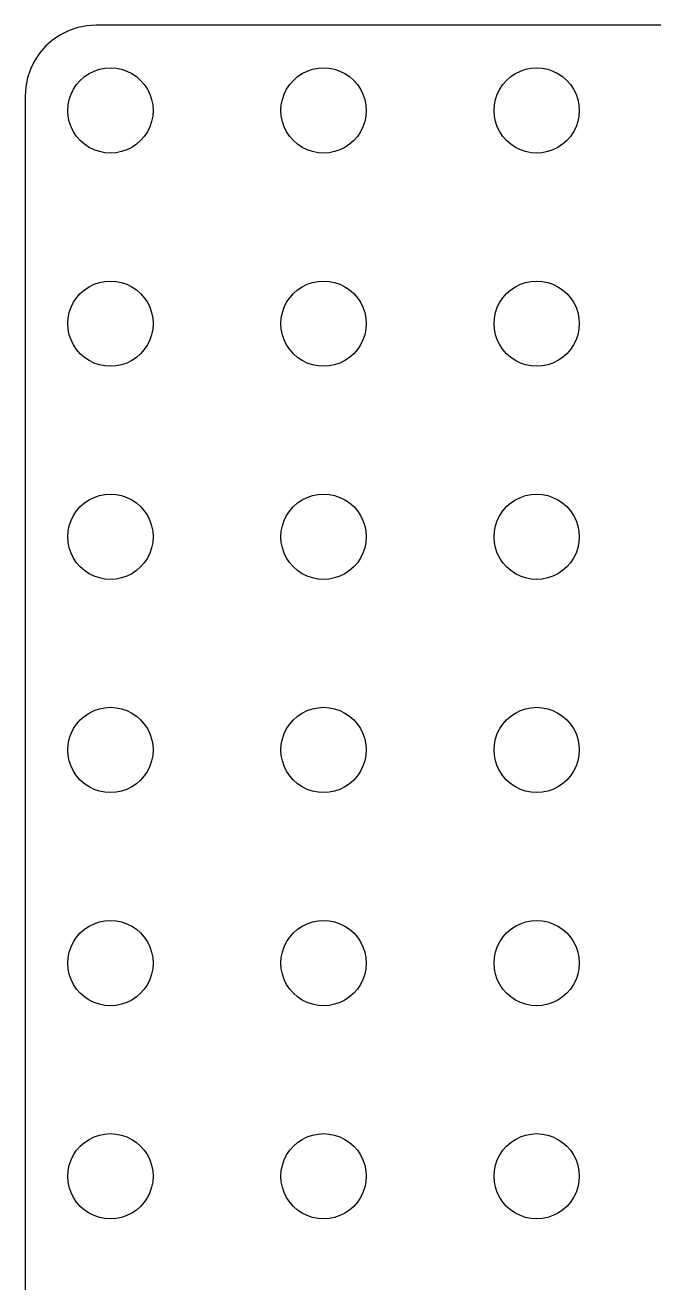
# Model space of a CAD drawing. Header units: metres. Extents: x -89 to 89, y -89 to 89.
# Drawn here: x -88.5 to -44.3, y 0 to 88.5 of the extents above; entities that cross this region are included whole.
import ezdxf

# ---------------------------------------------------------------- set-up
doc = ezdxf.new("R2010")
doc.units = ezdxf.units.M

msp = doc.modelspace()

# ---------------------------------------------------------------- linework, layer by layer
for p, q in [((-83.505, 88.505), (-84.1576, 88.4622)), ((83.505, 88.505), (-83.505, 88.505)), ((-86.005, 87.8351), (-86.5488, 87.4718)), ((-85.4184, 88.1244), (-86.005, 87.8351)), ((-84.7991, 88.3346), (-85.4184, 88.1244)), ((-84.1576, 88.4622), (-84.7991, 88.3346)), ((-87.0405, 87.0405), (-87.4718, 86.5488)), ((-86.5488, 87.4718), (-87.0405, 87.0405)), ((-87.8351, 86.005), (-88.1244, 85.4184)), ((-87.4718, 86.5488), (-87.8351, 86.005)), ((-88.1244, 85.4184), (-88.3346, 84.7991)), ((-84.3263, 84.8801), (-84, 85.0981)), ((-84, 85.0981), (-83.648, 85.2716)), ((-83.648, 85.2716), (-83.2765, 85.3978)), ((-83.2765, 85.3978), (-82.8916, 85.4743)), ((-82.8916, 85.4743), (-82.5, 85.5)), ((-82.5, 85.5), (-82.1084, 85.4743)), ((-82.1084, 85.4743), (-81.7235, 85.3978)), ((-81.7235, 85.3978), (-81.3519, 85.2716)), ((-81.3519, 85.2716), (-81, 85.0981)), ((-81, 85.0981), (-80.6737, 84.8801)), ((-69.3263, 84.8801), (-69, 85.0981)), ((-69, 85.0981), (-68.648, 85.2716)), ((-68.648, 85.2716), (-68.2765, 85.3978)), ((-68.2765, 85.3978), (-67.8916, 85.4743)), ((-67.8916, 85.4743), (-67.5, 85.5)), ((-67.5, 85.5), (-67.1084, 85.4743)), ((-67.1084, 85.4743), (-66.7235, 85.3978)), ((-66.7235, 85.3978), (-66.3519, 85.2716)), ((-66.3519, 85.2716), (-66, 85.0981)), ((-66, 85.0981), (-65.6737, 84.8801)), ((-54.3263, 84.8801), (-54, 85.0981)), ((-54, 85.0981), (-53.648, 85.2716)), ((-53.648, 85.2716), (-53.2765, 85.3978)), ((-53.2765, 85.3978), (-52.8916, 85.4743)), ((-52.8916, 85.4743), (-52.5, 85.5)), ((-52.5, 85.5), (-52.1084, 85.4743)), ((-52.1084, 85.4743), (-51.7235, 85.3978)), ((-51.7235, 85.3978), (-51.3519, 85.2716)), ((-51.3519, 85.2716), (-51, 85.0981)), ((-51, 85.0981), (-50.6737, 84.8801)), ((-88.4622, 84.1576), (-88.505, 83.505)), ((-88.3346, 84.7991), (-88.4622, 84.1576)), ((-85.0981, 84), (-84.8801, 84.3263)), ((-84.8801, 84.3263), (-84.6213, 84.6213)), ((-84.6213, 84.6213), (-84.3263, 84.8801)), ((-80.6737, 84.8801), (-80.3787, 84.6213)), ((-80.3787, 84.6213), (-80.1199, 84.3263)), ((-80.1199, 84.3263), (-79.9019, 84)), ((-70.0981, 84), (-69.8801, 84.3263)), ((-69.8801, 84.3263), (-69.6213, 84.6213)), ((-69.6213, 84.6213), (-69.3263, 84.8801)), ((-65.6737, 84.8801), (-65.3787, 84.6213)), ((-65.3787, 84.6213), (-65.1199, 84.3263)), ((-65.1199, 84.3263), (-64.9019, 84)), ((-55.0981, 84), (-54.8801, 84.3263)), ((-54.8801, 84.3263), (-54.6213, 84.6213)), ((-54.6213, 84.6213), (-54.3263, 84.8801)), ((-50.6737, 84.8801), (-50.3787, 84.6213)), ((-50.3787, 84.6213), (-50.1199, 84.3263)), ((-50.1199, 84.3263), (-49.9019, 84)), ((-88.505, 83.505), (-88.505, -83.505)), ((-85.4743, 82.8916), (-85.3978, 83.2765)), ((-85.3978, 83.2765), (-85.2716, 83.648)), ((-85.2716, 83.648), (-85.0981, 84)), ((-79.9019, 84), (-79.7284, 83.648)), ((-79.7284, 83.648), (-79.6022, 83.2765)), ((-79.6022, 83.2765), (-79.5257, 82.8916)), ((-70.4743, 82.8916), (-70.3978, 83.2765)), ((-70.3978, 83.2765), (-70.2716, 83.648)), ((-70.2716, 83.648), (-70.0981, 84)), ((-64.9019, 84), (-64.7284, 83.648)), ((-64.7284, 83.648), (-64.6022, 83.2765)), ((-64.6022, 83.2765), (-64.5257, 82.8916)), ((-55.4743, 82.8916), (-55.3978, 83.2765)), ((-55.3978, 83.2765), (-55.2716, 83.648)), ((-55.2716, 83.648), (-55.0981, 84)), ((-49.9019, 84), (-49.7284, 83.648)), ((-49.7284, 83.648), (-49.6022, 83.2765)), ((-49.6022, 83.2765), (-49.5257, 82.8916)), ((-85.5, 82.5), (-85.4743, 82.8916)), ((-85.4743, 82.1084), (-85.5, 82.5)), ((-79.5257, 82.8916), (-79.5, 82.5)), ((-79.5, 82.5), (-79.5257, 82.1084)), ((-70.5, 82.5), (-70.4743, 82.8916)), ((-70.4743, 82.1084), (-70.5, 82.5)), ((-64.5257, 82.8916), (-64.5, 82.5)), ((-64.5, 82.5), (-64.5257, 82.1084)), ((-55.5, 82.5), (-55.4743, 82.8916)), ((-55.4743, 82.1084), (-55.5, 82.5)), ((-49.5257, 82.8916), (-49.5, 82.5)), ((-49.5, 82.5), (-49.5257, 82.1084)), ((-85.3978, 81.7235), (-85.4743, 82.1084)), ((-85.2716, 81.3519), (-85.3978, 81.7235)), ((-79.6022, 81.7235), (-79.7284, 81.3519)), ((-79.5257, 82.1084), (-79.6022, 81.7235)), ((-70.3978, 81.7235), (-70.4743, 82.1084)), ((-70.2716, 81.3519), (-70.3978, 81.7235)), ((-64.6022, 81.7235), (-64.7284, 81.3519)), ((-64.5257, 82.1084), (-64.6022, 81.7235)), ((-55.3978, 81.7235), (-55.4743, 82.1084)), ((-55.2716, 81.3519), (-55.3978, 81.7235)), ((-49.6022, 81.7235), (-49.7284, 81.3519)), ((-49.5257, 82.1084), (-49.6022, 81.7235)), ((-85.0981, 81), (-85.2716, 81.3519)), ((-84.8801, 80.6737), (-85.0981, 81)), ((-84.6213, 80.3787), (-84.8801, 80.6737)), ((-80.1199, 80.6737), (-80.3787, 80.3787)), ((-79.9019, 81), (-80.1199, 80.6737)), ((-79.7284, 81.3519), (-79.9019, 81)), ((-70.0981, 81), (-70.2716, 81.3519)), ((-69.8801, 80.6737), (-70.0981, 81)), ((-69.6213, 80.3787), (-69.8801, 80.6737)), ((-65.1199, 80.6737), (-65.3787, 80.3787)), ((-64.9019, 81), (-65.1199, 80.6737)), ((-64.7284, 81.3519), (-64.9019, 81)), ((-55.0981, 81), (-55.2716, 81.3519)), ((-54.8801, 80.6737), (-55.0981, 81)), ((-54.6213, 80.3787), (-54.8801, 80.6737)), ((-50.1199, 80.6737), (-50.3787, 80.3787)), ((-49.9019, 81), (-50.1199, 80.6737)), ((-49.7284, 81.3519), (-49.9019, 81)), ((-84.3263, 80.1199), (-84.6213, 80.3787)), ((-84, 79.9019), (-84.3263, 80.1199)), ((-83.648, 79.7284), (-84, 79.9019)), ((-83.2765, 79.6022), (-83.648, 79.7284)), ((-81.3519, 79.7284), (-81.7235, 79.6022)), ((-81, 79.9019), (-81.3519, 79.7284)), ((-80.6737, 80.1199), (-81, 79.9019)), ((-80.3787, 80.3787), (-80.6737, 80.1199)), ((-69.3263, 80.1199), (-69.6213, 80.3787)), ((-69, 79.9019), (-69.3263, 80.1199)), ((-68.648, 79.7284), (-69, 79.9019)), ((-68.2765, 79.6022), (-68.648, 79.7284)), ((-66.3519, 79.7284), (-66.7235, 79.6022)), ((-66, 79.9019), (-66.3519, 79.7284)), ((-65.6737, 80.1199), (-66, 79.9019)), ((-65.3787, 80.3787), (-65.6737, 80.1199)), ((-54.3263, 80.1199), (-54.6213, 80.3787)), ((-54, 79.9019), (-54.3263, 80.1199)), ((-53.648, 79.7284), (-54, 79.9019)), ((-53.2765, 79.6022), (-53.648, 79.7284)), ((-51.3519, 79.7284), (-51.7235, 79.6022)), ((-51, 79.9019), (-51.3519, 79.7284)), ((-50.6737, 80.1199), (-51, 79.9019)), ((-50.3787, 80.3787), (-50.6737, 80.1199)), ((-82.8916, 79.5257), (-83.2765, 79.6022)), ((-82.5, 79.5), (-82.8916, 79.5257)), ((-82.1084, 79.5257), (-82.5, 79.5)), ((-81.7235, 79.6022), (-82.1084, 79.5257)), ((-67.8916, 79.5257), (-68.2765, 79.6022)), ((-67.5, 79.5), (-67.8916, 79.5257)), ((-67.1084, 79.5257), (-67.5, 79.5)), ((-66.7235, 79.6022), (-67.1084, 79.5257)), ((-52.8916, 79.5257), (-53.2765, 79.6022)), ((-52.5, 79.5), (-52.8916, 79.5257)), ((-52.1084, 79.5257), (-52.5, 79.5)), ((-51.7235, 79.6022), (-52.1084, 79.5257)), ((-84.3263, 69.8801), (-84, 70.0981)), ((-84, 70.0981), (-83.648, 70.2716)), ((-83.648, 70.2716), (-83.2765, 70.3978)), ((-83.2765, 70.3978), (-82.8916, 70.4743)), ((-82.8916, 70.4743), (-82.5, 70.5)), ((-82.5, 70.5), (-82.1084, 70.4743)), ((-82.1084, 70.4743), (-81.7235, 70.3978)), ((-81.7235, 70.3978), (-81.3519, 70.2716)), ((-81.3519, 70.2716), (-81, 70.0981)), ((-81, 70.0981), (-80.6737, 69.8801)), ((-69.3263, 69.8801), (-69, 70.0981)), ((-69, 70.0981), (-68.648, 70.2716)), ((-68.648, 70.2716), (-68.2765, 70.3978)), ((-68.2765, 70.3978), (-67.8916, 70.4743)), ((-67.8916, 70.4743), (-67.5, 70.5)), ((-67.5, 70.5), (-67.1084, 70.4743)), ((-67.1084, 70.4743), (-66.7235, 70.3978)), ((-66.7235, 70.3978), (-66.3519, 70.2716)), ((-66.3519, 70.2716), (-66, 70.0981)), ((-66, 70.0981), (-65.6737, 69.8801)), ((-54.3263, 69.8801), (-54, 70.0981)), ((-54, 70.0981), (-53.648, 70.2716)), ((-53.648, 70.2716), (-53.2765, 70.3978)), ((-53.2765, 70.3978), (-52.8916, 70.4743)), ((-52.8916, 70.4743), (-52.5, 70.5)), ((-52.5, 70.5), (-52.1084, 70.4743)), ((-52.1084, 70.4743), (-51.7235, 70.3978)), ((-51.7235, 70.3978), (-51.3519, 70.2716)), ((-51.3519, 70.2716), (-51, 70.0981)), ((-51, 70.0981), (-50.6737, 69.8801)), ((-85.0981, 69), (-84.8801, 69.3263)), ((-84.8801, 69.3263), (-84.6213, 69.6213)), ((-84.6213, 69.6213), (-84.3263, 69.8801)), ((-80.6737, 69.8801), (-80.3787, 69.6213)), ((-80.3787, 69.6213), (-80.1199, 69.3263)), ((-80.1199, 69.3263), (-79.9019, 69)), ((-70.0981, 69), (-69.8801, 69.3263)), ((-69.8801, 69.3263), (-69.6213, 69.6213)), ((-69.6213, 69.6213), (-69.3263, 69.8801)), ((-65.6737, 69.8801), (-65.3787, 69.6213)), ((-65.3787, 69.6213), (-65.1199, 69.3263)), ((-65.1199, 69.3263), (-64.9019, 69)), ((-55.0981, 69), (-54.8801, 69.3263)), ((-54.8801, 69.3263), (-54.6213, 69.6213)), ((-54.6213, 69.6213), (-54.3263, 69.8801)), ((-50.6737, 69.8801), (-50.3787, 69.6213)), ((-50.3787, 69.6213), (-50.1199, 69.3263)), ((-50.1199, 69.3263), (-49.9019, 69)), ((-85.4743, 67.8916), (-85.3978, 68.2765)), ((-85.3978, 68.2765), (-85.2716, 68.648)), ((-85.2716, 68.648), (-85.0981, 69)), ((-79.9019, 69), (-79.7284, 68.648)), ((-79.7284, 68.648), (-79.6022, 68.2765)), ((-79.6022, 68.2765), (-79.5257, 67.8916)), ((-70.4743, 67.8916), (-70.3978, 68.2765)), ((-70.3978, 68.2765), (-70.2716, 68.648)), ((-70.2716, 68.648), (-70.0981, 69)), ((-64.9019, 69), (-64.7284, 68.648)), ((-64.7284, 68.648), (-64.6022, 68.2765)), ((-64.6022, 68.2765), (-64.5257, 67.8916)), ((-55.4743, 67.8916), (-55.3978, 68.2765)), ((-55.3978, 68.2765), (-55.2716, 68.648)), ((-55.2716, 68.648), (-55.0981, 69)), ((-49.9019, 69), (-49.7284, 68.648)), ((-49.7284, 68.648), (-49.6022, 68.2765)), ((-49.6022, 68.2765), (-49.5257, 67.8916)), ((-85.5, 67.5), (-85.4743, 67.8916)), ((-85.4743, 67.1084), (-85.5, 67.5)), ((-79.5257, 67.8916), (-79.5, 67.5)), ((-79.5, 67.5), (-79.5257, 67.1084)), ((-70.5, 67.5), (-70.4743, 67.8916)), ((-70.4743, 67.1084), (-70.5, 67.5)), ((-64.5257, 67.8916), (-64.5, 67.5)), ((-64.5, 67.5), (-64.5257, 67.1084)), ((-55.5, 67.5), (-55.4743, 67.8916)), ((-55.4743, 67.1084), (-55.5, 67.5)), ((-49.5257, 67.8916), (-49.5, 67.5)), ((-49.5, 67.5), (-49.5257, 67.1084)), ((-85.3978, 66.7235), (-85.4743, 67.1084)), ((-85.2716, 66.3519), (-85.3978, 66.7235)), ((-79.6022, 66.7235), (-79.7284, 66.3519)), ((-79.5257, 67.1084), (-79.6022, 66.7235)), ((-70.3978, 66.7235), (-70.4743, 67.1084)), ((-70.2716, 66.3519), (-70.3978, 66.7235)), ((-64.6022, 66.7235), (-64.7284, 66.3519)), ((-64.5257, 67.1084), (-64.6022, 66.7235)), ((-55.3978, 66.7235), (-55.4743, 67.1084)), ((-55.2716, 66.3519), (-55.3978, 66.7235)), ((-49.6022, 66.7235), (-49.7284, 66.3519)), ((-49.5257, 67.1084), (-49.6022, 66.7235)), ((-85.0981, 66), (-85.2716, 66.3519)), ((-84.8801, 65.6737), (-85.0981, 66)), ((-84.6213, 65.3787), (-84.8801, 65.6737)), ((-80.1199, 65.6737), (-80.3787, 65.3787)), ((-79.9019, 66), (-80.1199, 65.6737)), ((-79.7284, 66.3519), (-79.9019, 66)), ((-70.0981, 66), (-70.2716, 66.3519)), ((-69.8801, 65.6737), (-70.0981, 66)), ((-69.6213, 65.3787), (-69.8801, 65.6737)), ((-65.1199, 65.6737), (-65.3787, 65.3787)), ((-64.9019, 66), (-65.1199, 65.6737)), ((-64.7284, 66.3519), (-64.9019, 66)), ((-55.0981, 66), (-55.2716, 66.3519)), ((-54.8801, 65.6737), (-55.0981, 66)), ((-54.6213, 65.3787), (-54.8801, 65.6737)), ((-50.1199, 65.6737), (-50.3787, 65.3787)), ((-49.9019, 66), (-50.1199, 65.6737)), ((-49.7284, 66.3519), (-49.9019, 66)), ((-84.3263, 65.1199), (-84.6213, 65.3787)), ((-84, 64.9019), (-84.3263, 65.1199)), ((-83.648, 64.7284), (-84, 64.9019)), ((-83.2765, 64.6022), (-83.648, 64.7284)), ((-81.3519, 64.7284), (-81.7235, 64.6022)), ((-81, 64.9019), (-81.3519, 64.7284)), ((-80.6737, 65.1199), (-81, 64.9019)), ((-80.3787, 65.3787), (-80.6737, 65.1199)), ((-69.3263, 65.1199), (-69.6213, 65.3787)), ((-69, 64.9019), (-69.3263, 65.1199)), ((-68.648, 64.7284), (-69, 64.9019)), ((-68.2765, 64.6022), (-68.648, 64.7284)), ((-66.3519, 64.7284), (-66.7235, 64.6022)), ((-66, 64.9019), (-66.3519, 64.7284)), ((-65.6737, 65.1199), (-66, 64.9019)), ((-65.3787, 65.3787), (-65.6737, 65.1199)), ((-54.3263, 65.1199), (-54.6213, 65.3787)), ((-54, 64.9019), (-54.3263, 65.1199)), ((-53.648, 64.7284), (-54, 64.9019)), ((-53.2765, 64.6022), (-53.648, 64.7284)), ((-51.3519, 64.7284), (-51.7235, 64.6022)), ((-51, 64.9019), (-51.3519, 64.7284)), ((-50.6737, 65.1199), (-51, 64.9019)), ((-50.3787, 65.3787), (-50.6737, 65.1199)), ((-82.8916, 64.5257), (-83.2765, 64.6022)), ((-82.5, 64.5), (-82.8916, 64.5257)), ((-82.1084, 64.5257), (-82.5, 64.5)), ((-81.7235, 64.6022), (-82.1084, 64.5257)), ((-67.8916, 64.5257), (-68.2765, 64.6022)), ((-67.5, 64.5), (-67.8916, 64.5257)), ((-67.1084, 64.5257), (-67.5, 64.5)), ((-66.7235, 64.6022), (-67.1084, 64.5257)), ((-52.8916, 64.5257), (-53.2765, 64.6022)), ((-52.5, 64.5), (-52.8916, 64.5257)), ((-52.1084, 64.5257), (-52.5, 64.5)), ((-51.7235, 64.6022), (-52.1084, 64.5257)), ((-84.6213, 54.6213), (-84.3263, 54.8801)), ((-84.3263, 54.8801), (-84, 55.0981)), ((-84, 55.0981), (-83.648, 55.2716)), ((-83.648, 55.2716), (-83.2765, 55.3978)), ((-83.2765, 55.3978), (-82.8916, 55.4743)), ((-82.8916, 55.4743), (-82.5, 55.5)), ((-82.5, 55.5), (-82.1084, 55.4743)), ((-82.1084, 55.4743), (-81.7235, 55.3978)), ((-81.7235, 55.3978), (-81.3519, 55.2716)), ((-81.3519, 55.2716), (-81, 55.0981)), ((-81, 55.0981), (-80.6737, 54.8801)), ((-80.6737, 54.8801), (-80.3787, 54.6213)), ((-69.6213, 54.6213), (-69.3263, 54.8801)), ((-69.3263, 54.8801), (-69, 55.0981)), ((-69, 55.0981), (-68.648, 55.2716)), ((-68.648, 55.2716), (-68.2765, 55.3978)), ((-68.2765, 55.3978), (-67.8916, 55.4743)), ((-67.8916, 55.4743), (-67.5, 55.5)), ((-67.5, 55.5), (-67.1084, 55.4743)), ((-67.1084, 55.4743), (-66.7235, 55.3978)), ((-66.7235, 55.3978), (-66.3519, 55.2716)), ((-66.3519, 55.2716), (-66, 55.0981)), ((-66, 55.0981), (-65.6737, 54.8801)), ((-65.6737, 54.8801), (-65.3787, 54.6213)), ((-54.6213, 54.6213), (-54.3263, 54.8801)), ((-54.3263, 54.8801), (-54, 55.0981)), ((-54, 55.0981), (-53.648, 55.2716)), ((-53.648, 55.2716), (-53.2765, 55.3978)), ((-53.2765, 55.3978), (-52.8916, 55.4743)), ((-52.8916, 55.4743), (-52.5, 55.5)), ((-52.5, 55.5), (-52.1084, 55.4743)), ((-52.1084, 55.4743), (-51.7235, 55.3978)), ((-51.7235, 55.3978), (-51.3519, 55.2716)), ((-51.3519, 55.2716), (-51, 55.0981)), ((-51, 55.0981), (-50.6737, 54.8801)), ((-50.6737, 54.8801), (-50.3787, 54.6213)), ((-85.2716, 53.648), (-85.0981, 54)), ((-85.0981, 54), (-84.8801, 54.3263)), ((-84.8801, 54.3263), (-84.6213, 54.6213)), ((-80.3787, 54.6213), (-80.1199, 54.3263)), ((-80.1199, 54.3263), (-79.9019, 54)), ((-79.9019, 54), (-79.7284, 53.648)), ((-70.2716, 53.648), (-70.0981, 54)), ((-70.0981, 54), (-69.8801, 54.3263)), ((-69.8801, 54.3263), (-69.6213, 54.6213)), ((-65.3787, 54.6213), (-65.1199, 54.3263)), ((-65.1199, 54.3263), (-64.9019, 54)), ((-64.9019, 54), (-64.7284, 53.648)), ((-55.2716, 53.648), (-55.0981, 54)), ((-55.0981, 54), (-54.8801, 54.3263)), ((-54.8801, 54.3263), (-54.6213, 54.6213)), ((-50.3787, 54.6213), (-50.1199, 54.3263)), ((-50.1199, 54.3263), (-49.9019, 54)), ((-49.9019, 54), (-49.7284, 53.648)), ((-85.4743, 52.8916), (-85.3978, 53.2765)), ((-85.3978, 53.2765), (-85.2716, 53.648)), ((-79.7284, 53.648), (-79.6022, 53.2765)), ((-79.6022, 53.2765), (-79.5257, 52.8916)), ((-70.4743, 52.8916), (-70.3978, 53.2765)), ((-70.3978, 53.2765), (-70.2716, 53.648)), ((-64.7284, 53.648), (-64.6022, 53.2765)), ((-64.6022, 53.2765), (-64.5257, 52.8916)), ((-55.4743, 52.8916), (-55.3978, 53.2765)), ((-55.3978, 53.2765), (-55.2716, 53.648)), ((-49.7284, 53.648), (-49.6022, 53.2765)), ((-49.6022, 53.2765), (-49.5257, 52.8916)), ((-85.5, 52.5), (-85.4743, 52.8916)), ((-85.4743, 52.1084), (-85.5, 52.5)), ((-79.5257, 52.8916), (-79.5, 52.5)), ((-79.5, 52.5), (-79.5257, 52.1084)), ((-70.5, 52.5), (-70.4743, 52.8916)), ((-70.4743, 52.1084), (-70.5, 52.5)), ((-64.5257, 52.8916), (-64.5, 52.5)), ((-64.5, 52.5), (-64.5257, 52.1084)), ((-55.5, 52.5), (-55.4743, 52.8916)), ((-55.4743, 52.1084), (-55.5, 52.5)), ((-49.5257, 52.8916), (-49.5, 52.5)), ((-49.5, 52.5), (-49.5257, 52.1084)), ((-85.3978, 51.7235), (-85.4743, 52.1084)), ((-85.2716, 51.3519), (-85.3978, 51.7235)), ((-85.0981, 51), (-85.2716, 51.3519)), ((-79.7284, 51.3519), (-79.9019, 51)), ((-79.6022, 51.7235), (-79.7284, 51.3519)), ((-79.5257, 52.1084), (-79.6022, 51.7235)), ((-70.3978, 51.7235), (-70.4743, 52.1084)), ((-70.2716, 51.3519), (-70.3978, 51.7235)), ((-70.0981, 51), (-70.2716, 51.3519)), ((-64.7284, 51.3519), (-64.9019, 51)), ((-64.6022, 51.7235), (-64.7284, 51.3519)), ((-64.5257, 52.1084), (-64.6022, 51.7235)), ((-55.3978, 51.7235), (-55.4743, 52.1084)), ((-55.2716, 51.3519), (-55.3978, 51.7235)), ((-55.0981, 51), (-55.2716, 51.3519)), ((-49.7284, 51.3519), (-49.9019, 51)), ((-49.6022, 51.7235), (-49.7284, 51.3519)), ((-49.5257, 52.1084), (-49.6022, 51.7235)), ((-84.8801, 50.6737), (-85.0981, 51)), ((-84.6213, 50.3787), (-84.8801, 50.6737)), ((-80.1199, 50.6737), (-80.3787, 50.3787)), ((-79.9019, 51), (-80.1199, 50.6737)), ((-69.8801, 50.6737), (-70.0981, 51)), ((-69.6213, 50.3787), (-69.8801, 50.6737)), ((-65.1199, 50.6737), (-65.3787, 50.3787)), ((-64.9019, 51), (-65.1199, 50.6737)), ((-54.8801, 50.6737), (-55.0981, 51)), ((-54.6213, 50.3787), (-54.8801, 50.6737)), ((-50.1199, 50.6737), (-50.3787, 50.3787)), ((-49.9019, 51), (-50.1199, 50.6737)), ((-84.3263, 50.1199), (-84.6213, 50.3787)), ((-84, 49.9019), (-84.3263, 50.1199)), ((-83.648, 49.7284), (-84, 49.9019)), ((-83.2765, 49.6022), (-83.648, 49.7284)), ((-82.8916, 49.5257), (-83.2765, 49.6022)), ((-81.7235, 49.6022), (-82.1084, 49.5257)), ((-81.3519, 49.7284), (-81.7235, 49.6022)), ((-81, 49.9019), (-81.3519, 49.7284)), ((-80.6737, 50.1199), (-81, 49.9019)), ((-80.3787, 50.3787), (-80.6737, 50.1199)), ((-69.3263, 50.1199), (-69.6213, 50.3787)), ((-69, 49.9019), (-69.3263, 50.1199)), ((-68.648, 49.7284), (-69, 49.9019)), ((-68.2765, 49.6022), (-68.648, 49.7284)), ((-67.8916, 49.5257), (-68.2765, 49.6022)), ((-66.7235, 49.6022), (-67.1084, 49.5257)), ((-66.3519, 49.7284), (-66.7235, 49.6022)), ((-66, 49.9019), (-66.3519, 49.7284)), ((-65.6737, 50.1199), (-66, 49.9019)), ((-65.3787, 50.3787), (-65.6737, 50.1199)), ((-54.3263, 50.1199), (-54.6213, 50.3787)), ((-54, 49.9019), (-54.3263, 50.1199)), ((-53.648, 49.7284), (-54, 49.9019)), ((-53.2765, 49.6022), (-53.648, 49.7284)), ((-52.8916, 49.5257), (-53.2765, 49.6022)), ((-51.7235, 49.6022), (-52.1084, 49.5257)), ((-51.3519, 49.7284), (-51.7235, 49.6022)), ((-51, 49.9019), (-51.3519, 49.7284)), ((-50.6737, 50.1199), (-51, 49.9019)), ((-50.3787, 50.3787), (-50.6737, 50.1199)), ((-82.5, 49.5), (-82.8916, 49.5257)), ((-82.1084, 49.5257), (-82.5, 49.5)), ((-67.5, 49.5), (-67.8916, 49.5257)), ((-67.1084, 49.5257), (-67.5, 49.5)), ((-52.5, 49.5), (-52.8916, 49.5257)), ((-52.1084, 49.5257), (-52.5, 49.5)), ((-84.6213, 39.6213), (-84.3263, 39.8801)), ((-84.3263, 39.8801), (-84, 40.0981)), ((-84, 40.0981), (-83.648, 40.2716)), ((-83.648, 40.2716), (-83.2765, 40.3978)), ((-83.2765, 40.3978), (-82.8916, 40.4743)), ((-82.8916, 40.4743), (-82.5, 40.5)), ((-82.5, 40.5), (-82.1084, 40.4743)), ((-82.1084, 40.4743), (-81.7235, 40.3978)), ((-81.7235, 40.3978), (-81.3519, 40.2716)), ((-81.3519, 40.2716), (-81, 40.0981)), ((-81, 40.0981), (-80.6737, 39.8801)), ((-80.6737, 39.8801), (-80.3787, 39.6213)), ((-69.6213, 39.6213), (-69.3263, 39.8801)), ((-69.3263, 39.8801), (-69, 40.0981)), ((-69, 40.0981), (-68.648, 40.2716)), ((-68.648, 40.2716), (-68.2765, 40.3978)), ((-68.2765, 40.3978), (-67.8916, 40.4743)), ((-67.8916, 40.4743), (-67.5, 40.5)), ((-67.5, 40.5), (-67.1084, 40.4743)), ((-67.1084, 40.4743), (-66.7235, 40.3978)), ((-66.7235, 40.3978), (-66.3519, 40.2716)), ((-66.3519, 40.2716), (-66, 40.0981)), ((-66, 40.0981), (-65.6737, 39.8801)), ((-65.6737, 39.8801), (-65.3787, 39.6213)), ((-54.6213, 39.6213), (-54.3263, 39.8801)), ((-54.3263, 39.8801), (-54, 40.0981)), ((-54, 40.0981), (-53.648, 40.2716)), ((-53.648, 40.2716), (-53.2765, 40.3978)), ((-53.2765, 40.3978), (-52.8916, 40.4743)), ((-52.8916, 40.4743), (-52.5, 40.5)), ((-52.5, 40.5), (-52.1084, 40.4743)), ((-52.1084, 40.4743), (-51.7235, 40.3978)), ((-51.7235, 40.3978), (-51.3519, 40.2716)), ((-51.3519, 40.2716), (-51, 40.0981)), ((-51, 40.0981), (-50.6737, 39.8801)), ((-50.6737, 39.8801), (-50.3787, 39.6213)), ((-85.2716, 38.648), (-85.0981, 39)), ((-85.0981, 39), (-84.8801, 39.3263)), ((-84.8801, 39.3263), (-84.6213, 39.6213)), ((-80.3787, 39.6213), (-80.1199, 39.3263)), ((-80.1199, 39.3263), (-79.9019, 39)), ((-79.9019, 39), (-79.7284, 38.648)), ((-70.2716, 38.648), (-70.0981, 39)), ((-70.0981, 39), (-69.8801, 39.3263)), ((-69.8801, 39.3263), (-69.6213, 39.6213)), ((-65.3787, 39.6213), (-65.1199, 39.3263)), ((-65.1199, 39.3263), (-64.9019, 39)), ((-64.9019, 39), (-64.7284, 38.648)), ((-55.2716, 38.648), (-55.0981, 39)), ((-55.0981, 39), (-54.8801, 39.3263)), ((-54.8801, 39.3263), (-54.6213, 39.6213)), ((-50.3787, 39.6213), (-50.1199, 39.3263)), ((-50.1199, 39.3263), (-49.9019, 39)), ((-49.9019, 39), (-49.7284, 38.648)), ((-85.4743, 37.8916), (-85.3978, 38.2765)), ((-85.3978, 38.2765), (-85.2716, 38.648)), ((-79.7284, 38.648), (-79.6022, 38.2765)), ((-79.6022, 38.2765), (-79.5257, 37.8916)), ((-70.4743, 37.8916), (-70.3978, 38.2765)), ((-70.3978, 38.2765), (-70.2716, 38.648)), ((-64.7284, 38.648), (-64.6022, 38.2765)), ((-64.6022, 38.2765), (-64.5257, 37.8916)), ((-55.4743, 37.8916), (-55.3978, 38.2765)), ((-55.3978, 38.2765), (-55.2716, 38.648)), ((-49.7284, 38.648), (-49.6022, 38.2765)), ((-49.6022, 38.2765), (-49.5257, 37.8916)), ((-85.5, 37.5), (-85.4743, 37.8916)), ((-85.4743, 37.1084), (-85.5, 37.5)), ((-79.5257, 37.8916), (-79.5, 37.5)), ((-79.5, 37.5), (-79.5257, 37.1084)), ((-70.5, 37.5), (-70.4743, 37.8916)), ((-70.4743, 37.1084), (-70.5, 37.5)), ((-64.5257, 37.8916), (-64.5, 37.5)), ((-64.5, 37.5), (-64.5257, 37.1084)), ((-55.5, 37.5), (-55.4743, 37.8916)), ((-55.4743, 37.1084), (-55.5, 37.5)), ((-49.5257, 37.8916), (-49.5, 37.5)), ((-49.5, 37.5), (-49.5257, 37.1084)), ((-85.3978, 36.7235), (-85.4743, 37.1084)), ((-85.2716, 36.3519), (-85.3978, 36.7235)), ((-85.0981, 36), (-85.2716, 36.3519)), ((-79.7284, 36.3519), (-79.9019, 36)), ((-79.6022, 36.7235), (-79.7284, 36.3519)), ((-79.5257, 37.1084), (-79.6022, 36.7235)), ((-70.3978, 36.7235), (-70.4743, 37.1084)), ((-70.2716, 36.3519), (-70.3978, 36.7235)), ((-70.0981, 36), (-70.2716, 36.3519)), ((-64.7284, 36.3519), (-64.9019, 36)), ((-64.6022, 36.7235), (-64.7284, 36.3519)), ((-64.5257, 37.1084), (-64.6022, 36.7235)), ((-55.3978, 36.7235), (-55.4743, 37.1084)), ((-55.2716, 36.3519), (-55.3978, 36.7235)), ((-55.0981, 36), (-55.2716, 36.3519)), ((-49.7284, 36.3519), (-49.9019, 36)), ((-49.6022, 36.7235), (-49.7284, 36.3519)), ((-49.5257, 37.1084), (-49.6022, 36.7235)), ((-84.8801, 35.6737), (-85.0981, 36)), ((-84.6213, 35.3787), (-84.8801, 35.6737)), ((-80.1199, 35.6737), (-80.3787, 35.3787)), ((-79.9019, 36), (-80.1199, 35.6737)), ((-69.8801, 35.6737), (-70.0981, 36)), ((-69.6213, 35.3787), (-69.8801, 35.6737)), ((-65.1199, 35.6737), (-65.3787, 35.3787)), ((-64.9019, 36), (-65.1199, 35.6737)), ((-54.8801, 35.6737), (-55.0981, 36)), ((-54.6213, 35.3787), (-54.8801, 35.6737)), ((-50.1199, 35.6737), (-50.3787, 35.3787)), ((-49.9019, 36), (-50.1199, 35.6737)), ((-84.3263, 35.1199), (-84.6213, 35.3787)), ((-84, 34.9019), (-84.3263, 35.1199)), ((-83.648, 34.7284), (-84, 34.9019)), ((-83.2765, 34.6022), (-83.648, 34.7284)), ((-82.8916, 34.5257), (-83.2765, 34.6022)), ((-82.5, 34.5), (-82.8916, 34.5257)), ((-82.1084, 34.5257), (-82.5, 34.5)), ((-81.7235, 34.6022), (-82.1084, 34.5257)), ((-81.3519, 34.7284), (-81.7235, 34.6022)), ((-81, 34.9019), (-81.3519, 34.7284)), ((-80.6737, 35.1199), (-81, 34.9019)), ((-80.3787, 35.3787), (-80.6737, 35.1199)), ((-69.3263, 35.1199), (-69.6213, 35.3787)), ((-69, 34.9019), (-69.3263, 35.1199)), ((-68.648, 34.7284), (-69, 34.9019)), ((-68.2765, 34.6022), (-68.648, 34.7284)), ((-67.8916, 34.5257), (-68.2765, 34.6022)), ((-67.5, 34.5), (-67.8916, 34.5257)), ((-67.1084, 34.5257), (-67.5, 34.5)), ((-66.7235, 34.6022), (-67.1084, 34.5257)), ((-66.3519, 34.7284), (-66.7235, 34.6022)), ((-66, 34.9019), (-66.3519, 34.7284)), ((-65.6737, 35.1199), (-66, 34.9019)), ((-65.3787, 35.3787), (-65.6737, 35.1199)), ((-54.3263, 35.1199), (-54.6213, 35.3787)), ((-54, 34.9019), (-54.3263, 35.1199)), ((-53.648, 34.7284), (-54, 34.9019)), ((-53.2765, 34.6022), (-53.648, 34.7284)), ((-52.8916, 34.5257), (-53.2765, 34.6022)), ((-52.5, 34.5), (-52.8916, 34.5257)), ((-52.1084, 34.5257), (-52.5, 34.5)), ((-51.7235, 34.6022), (-52.1084, 34.5257)), ((-51.3519, 34.7284), (-51.7235, 34.6022)), ((-51, 34.9019), (-51.3519, 34.7284)), ((-50.6737, 35.1199), (-51, 34.9019)), ((-50.3787, 35.3787), (-50.6737, 35.1199)), ((-84.6213, 24.6213), (-84.3263, 24.8801)), ((-84.3263, 24.8801), (-84, 25.0981)), ((-84, 25.0981), (-83.648, 25.2716)), ((-83.648, 25.2716), (-83.2765, 25.3978)), ((-83.2765, 25.3978), (-82.8916, 25.4743)), ((-82.8916, 25.4743), (-82.5, 25.5)), ((-82.5, 25.5), (-82.1084, 25.4743)), ((-82.1084, 25.4743), (-81.7235, 25.3978)), ((-81.7235, 25.3978), (-81.3519, 25.2716)), ((-81.3519, 25.2716), (-81, 25.0981)), ((-81, 25.0981), (-80.6737, 24.8801)), ((-80.6737, 24.8801), (-80.3787, 24.6213)), ((-69.6213, 24.6213), (-69.3263, 24.8801)), ((-69.3263, 24.8801), (-69, 25.0981)), ((-69, 25.0981), (-68.648, 25.2716)), ((-68.648, 25.2716), (-68.2765, 25.3978)), ((-68.2765, 25.3978), (-67.8916, 25.4743)), ((-67.8916, 25.4743), (-67.5, 25.5)), ((-67.5, 25.5), (-67.1084, 25.4743)), ((-67.1084, 25.4743), (-66.7235, 25.3978)), ((-66.7235, 25.3978), (-66.3519, 25.2716)), ((-66.3519, 25.2716), (-66, 25.0981)), ((-66, 25.0981), (-65.6737, 24.8801)), ((-65.6737, 24.8801), (-65.3787, 24.6213)), ((-54.6213, 24.6213), (-54.3263, 24.8801)), ((-54.3263, 24.8801), (-54, 25.0981)), ((-54, 25.0981), (-53.648, 25.2716)), ((-53.648, 25.2716), (-53.2765, 25.3978)), ((-53.2765, 25.3978), (-52.8916, 25.4743)), ((-52.8916, 25.4743), (-52.5, 25.5)), ((-52.5, 25.5), (-52.1084, 25.4743)), ((-52.1084, 25.4743), (-51.7235, 25.3978)), ((-51.7235, 25.3978), (-51.3519, 25.2716)), ((-51.3519, 25.2716), (-51, 25.0981)), ((-51, 25.0981), (-50.6737, 24.8801)), ((-50.6737, 24.8801), (-50.3787, 24.6213)), ((-85.2716, 23.648), (-85.0981, 24)), ((-85.0981, 24), (-84.8801, 24.3263)), ((-84.8801, 24.3263), (-84.6213, 24.6213)), ((-80.3787, 24.6213), (-80.1199, 24.3263)), ((-80.1199, 24.3263), (-79.9019, 24)), ((-79.9019, 24), (-79.7284, 23.648)), ((-70.2716, 23.648), (-70.0981, 24)), ((-70.0981, 24), (-69.8801, 24.3263)), ((-69.8801, 24.3263), (-69.6213, 24.6213)), ((-65.3787, 24.6213), (-65.1199, 24.3263)), ((-65.1199, 24.3263), (-64.9019, 24)), ((-64.9019, 24), (-64.7284, 23.648)), ((-55.2716, 23.648), (-55.0981, 24)), ((-55.0981, 24), (-54.8801, 24.3263)), ((-54.8801, 24.3263), (-54.6213, 24.6213)), ((-50.3787, 24.6213), (-50.1199, 24.3263)), ((-50.1199, 24.3263), (-49.9019, 24)), ((-49.9019, 24), (-49.7284, 23.648)), ((-85.4743, 22.8916), (-85.3978, 23.2764)), ((-85.3978, 23.2764), (-85.2716, 23.648)), ((-79.7284, 23.648), (-79.6022, 23.2764)), ((-79.6022, 23.2764), (-79.5257, 22.8916)), ((-70.4743, 22.8916), (-70.3978, 23.2764)), ((-70.3978, 23.2764), (-70.2716, 23.648)), ((-64.7284, 23.648), (-64.6022, 23.2764)), ((-64.6022, 23.2764), (-64.5257, 22.8916)), ((-55.4743, 22.8916), (-55.3978, 23.2764)), ((-55.3978, 23.2764), (-55.2716, 23.648)), ((-49.7284, 23.648), (-49.6022, 23.2764)), ((-49.6022, 23.2764), (-49.5257, 22.8916)), ((-85.5, 22.5), (-85.4743, 22.8916)), ((-85.4743, 22.1084), (-85.5, 22.5)), ((-79.5257, 22.8916), (-79.5, 22.5)), ((-79.5, 22.5), (-79.5257, 22.1084)), ((-70.5, 22.5), (-70.4743, 22.8916)), ((-70.4743, 22.1084), (-70.5, 22.5)), ((-64.5257, 22.8916), (-64.5, 22.5)), ((-64.5, 22.5), (-64.5257, 22.1084)), ((-55.5, 22.5), (-55.4743, 22.8916)), ((-55.4743, 22.1084), (-55.5, 22.5)), ((-49.5257, 22.8916), (-49.5, 22.5)), ((-49.5, 22.5), (-49.5257, 22.1084)), ((-85.3978, 21.7235), (-85.4743, 22.1084)), ((-85.2716, 21.3519), (-85.3978, 21.7235)), ((-85.0981, 21), (-85.2716, 21.3519)), ((-79.7284, 21.3519), (-79.9019, 21)), ((-79.6022, 21.7235), (-79.7284, 21.3519)), ((-79.5257, 22.1084), (-79.6022, 21.7235)), ((-70.3978, 21.7235), (-70.4743, 22.1084)), ((-70.2716, 21.3519), (-70.3978, 21.7235)), ((-70.0981, 21), (-70.2716, 21.3519)), ((-64.7284, 21.3519), (-64.9019, 21)), ((-64.6022, 21.7235), (-64.7284, 21.3519)), ((-64.5257, 22.1084), (-64.6022, 21.7235)), ((-55.3978, 21.7235), (-55.4743, 22.1084)), ((-55.2716, 21.3519), (-55.3978, 21.7235)), ((-55.0981, 21), (-55.2716, 21.3519)), ((-49.7284, 21.3519), (-49.9019, 21)), ((-49.6022, 21.7235), (-49.7284, 21.3519)), ((-49.5257, 22.1084), (-49.6022, 21.7235)), ((-84.8801, 20.6737), (-85.0981, 21)), ((-84.6213, 20.3787), (-84.8801, 20.6737)), ((-84.3263, 20.1199), (-84.6213, 20.3787)), ((-80.3787, 20.3787), (-80.6737, 20.1199)), ((-80.1199, 20.6737), (-80.3787, 20.3787)), ((-79.9019, 21), (-80.1199, 20.6737)), ((-69.8801, 20.6737), (-70.0981, 21)), ((-69.6213, 20.3787), (-69.8801, 20.6737)), ((-69.3263, 20.1199), (-69.6213, 20.3787)), ((-65.3787, 20.3787), (-65.6737, 20.1199)), ((-65.1199, 20.6737), (-65.3787, 20.3787)), ((-64.9019, 21), (-65.1199, 20.6737)), ((-54.8801, 20.6737), (-55.0981, 21)), ((-54.6213, 20.3787), (-54.8801, 20.6737)), ((-54.3263, 20.1199), (-54.6213, 20.3787)), ((-50.3787, 20.3787), (-50.6737, 20.1199)), ((-50.1199, 20.6737), (-50.3787, 20.3787)), ((-49.9019, 21), (-50.1199, 20.6737)), ((-84, 19.9019), (-84.3263, 20.1199)), ((-83.648, 19.7283), (-84, 19.9019)), ((-83.2765, 19.6022), (-83.648, 19.7283)), ((-82.8916, 19.5257), (-83.2765, 19.6022)), ((-82.5, 19.5), (-82.8916, 19.5257)), ((-82.1084, 19.5257), (-82.5, 19.5)), ((-81.7235, 19.6022), (-82.1084, 19.5257)), ((-81.3519, 19.7283), (-81.7235, 19.6022)), ((-81, 19.9019), (-81.3519, 19.7283)), ((-80.6737, 20.1199), (-81, 19.9019)), ((-69, 19.9019), (-69.3263, 20.1199)), ((-68.648, 19.7283), (-69, 19.9019)), ((-68.2765, 19.6022), (-68.648, 19.7283)), ((-67.8916, 19.5257), (-68.2765, 19.6022)), ((-67.5, 19.5), (-67.8916, 19.5257)), ((-67.1084, 19.5257), (-67.5, 19.5)), ((-66.7235, 19.6022), (-67.1084, 19.5257)), ((-66.3519, 19.7283), (-66.7235, 19.6022)), ((-66, 19.9019), (-66.3519, 19.7283)), ((-65.6737, 20.1199), (-66, 19.9019)), ((-54, 19.9019), (-54.3263, 20.1199)), ((-53.648, 19.7283), (-54, 19.9019)), ((-53.2765, 19.6022), (-53.648, 19.7283)), ((-52.8916, 19.5257), (-53.2765, 19.6022)), ((-52.5, 19.5), (-52.8916, 19.5257)), ((-52.1084, 19.5257), (-52.5, 19.5)), ((-51.7235, 19.6022), (-52.1084, 19.5257)), ((-51.3519, 19.7283), (-51.7235, 19.6022)), ((-51, 19.9019), (-51.3519, 19.7283)), ((-50.6737, 20.1199), (-51, 19.9019)), ((-84.6213, 9.62131), (-84.3263, 9.88005)), ((-84.3263, 9.88005), (-84, 10.0981)), ((-84, 10.0981), (-83.648, 10.2716)), ((-83.648, 10.2716), (-83.2765, 10.3978)), ((-83.2765, 10.3978), (-82.8916, 10.4743)), ((-82.8916, 10.4743), (-82.5, 10.5)), ((-82.5, 10.5), (-82.1084, 10.4743)), ((-82.1084, 10.4743), (-81.7235, 10.3978)), ((-81.7235, 10.3978), (-81.3519, 10.2716)), ((-81.3519, 10.2716), (-81, 10.0981)), ((-81, 10.0981), (-80.6737, 9.88005)), ((-80.6737, 9.88005), (-80.3787, 9.62131)), ((-69.6213, 9.62131), (-69.3263, 9.88005)), ((-69.3263, 9.88005), (-69, 10.0981)), ((-69, 10.0981), (-68.648, 10.2716)), ((-68.648, 10.2716), (-68.2765, 10.3978)), ((-68.2765, 10.3978), (-67.8916, 10.4743)), ((-67.8916, 10.4743), (-67.5, 10.5)), ((-67.5, 10.5), (-67.1084, 10.4743)), ((-67.1084, 10.4743), (-66.7235, 10.3978)), ((-66.7235, 10.3978), (-66.3519, 10.2716)), ((-66.3519, 10.2716), (-66, 10.0981)), ((-66, 10.0981), (-65.6737, 9.88005)), ((-65.6737, 9.88005), (-65.3787, 9.62131)), ((-54.6213, 9.62131), (-54.3263, 9.88005)), ((-54.3263, 9.88005), (-54, 10.0981)), ((-54, 10.0981), (-53.648, 10.2716)), ((-53.648, 10.2716), (-53.2765, 10.3978)), ((-53.2765, 10.3978), (-52.8916, 10.4743)), ((-52.8916, 10.4743), (-52.5, 10.5)), ((-52.5, 10.5), (-52.1084, 10.4743)), ((-52.1084, 10.4743), (-51.7235, 10.3978)), ((-51.7235, 10.3978), (-51.3519, 10.2716)), ((-51.3519, 10.2716), (-51, 10.0981)), ((-51, 10.0981), (-50.6737, 9.88005)), ((-50.6737, 9.88005), (-50.3787, 9.62131)), ((-85.2716, 8.64804), (-85.0981, 9)), ((-85.0981, 9), (-84.8801, 9.32628)), ((-84.8801, 9.32628), (-84.6213, 9.62131)), ((-80.3787, 9.62131), (-80.1199, 9.32628)), ((-80.1199, 9.32628), (-79.9019, 9)), ((-79.9019, 9), (-79.7284, 8.64804)), ((-70.2716, 8.64804), (-70.0981, 9)), ((-70.0981, 9), (-69.8801, 9.32628)), ((-69.8801, 9.32628), (-69.6213, 9.62131)), ((-65.3787, 9.62131), (-65.1199, 9.32628)), ((-65.1199, 9.32628), (-64.9019, 9)), ((-64.9019, 9), (-64.7284, 8.64804)), ((-55.2716, 8.64804), (-55.0981, 9)), ((-55.0981, 9), (-54.8801, 9.32628)), ((-54.8801, 9.32628), (-54.6213, 9.62131)), ((-50.3787, 9.62131), (-50.1199, 9.32628)), ((-50.1199, 9.32628), (-49.9019, 9)), ((-49.9019, 9), (-49.7284, 8.64804)), ((-85.4743, 7.89157), (-85.3978, 8.27644)), ((-85.3978, 8.27644), (-85.2716, 8.64804)), ((-79.7284, 8.64804), (-79.6022, 8.27644)), ((-79.6022, 8.27644), (-79.5257, 7.89157)), ((-70.4743, 7.89157), (-70.3978, 8.27644)), ((-70.3978, 8.27644), (-70.2716, 8.64804)), ((-64.7284, 8.64804), (-64.6022, 8.27644)), ((-64.6022, 8.27644), (-64.5257, 7.89157)), ((-55.4743, 7.89157), (-55.3978, 8.27644)), ((-55.3978, 8.27644), (-55.2716, 8.64804)), ((-49.7284, 8.64804), (-49.6022, 8.27644)), ((-49.6022, 8.27644), (-49.5257, 7.89157)), ((-85.5, 7.5), (-85.4743, 7.89157)), ((-85.4743, 7.10841), (-85.5, 7.5)), ((-85.3978, 6.72354), (-85.4743, 7.10841)), ((-79.5257, 7.10841), (-79.6022, 6.72354)), ((-79.5257, 7.89157), (-79.5, 7.5)), ((-79.5, 7.5), (-79.5257, 7.10841)), ((-70.5, 7.5), (-70.4743, 7.89157)), ((-70.4743, 7.10841), (-70.5, 7.5)), ((-70.3978, 6.72354), (-70.4743, 7.10841)), ((-64.5257, 7.10841), (-64.6022, 6.72354)), ((-64.5257, 7.89157), (-64.5, 7.5)), ((-64.5, 7.5), (-64.5257, 7.10841)), ((-55.5, 7.5), (-55.4743, 7.89157)), ((-55.4743, 7.10841), (-55.5, 7.5)), ((-55.3978, 6.72354), (-55.4743, 7.10841)), ((-49.5257, 7.10841), (-49.6022, 6.72354)), ((-49.5257, 7.89157), (-49.5, 7.5)), ((-49.5, 7.5), (-49.5257, 7.10841)), ((-85.2716, 6.35194), (-85.3978, 6.72354)), ((-85.0981, 6), (-85.2716, 6.35194)), ((-79.7284, 6.35194), (-79.9019, 6)), ((-79.6022, 6.72354), (-79.7284, 6.35194)), ((-70.2716, 6.35194), (-70.3978, 6.72354)), ((-70.0981, 6), (-70.2716, 6.35194)), ((-64.7284, 6.35194), (-64.9019, 6)), ((-64.6022, 6.72354), (-64.7284, 6.35194)), ((-55.2716, 6.35194), (-55.3978, 6.72354)), ((-55.0981, 6), (-55.2716, 6.35194)), ((-49.7284, 6.35194), (-49.9019, 6)), ((-49.6022, 6.72354), (-49.7284, 6.35194)), ((-84.8801, 5.67371), (-85.0981, 6)), ((-84.6213, 5.37868), (-84.8801, 5.67371)), ((-84.3263, 5.11993), (-84.6213, 5.37868)), ((-80.3787, 5.37868), (-80.6737, 5.11993)), ((-80.1199, 5.67371), (-80.3787, 5.37868)), ((-79.9019, 6), (-80.1199, 5.67371)), ((-69.8801, 5.67371), (-70.0981, 6)), ((-69.6213, 5.37868), (-69.8801, 5.67371)), ((-69.3263, 5.11993), (-69.6213, 5.37868)), ((-65.3787, 5.37868), (-65.6737, 5.11993)), ((-65.1199, 5.67371), (-65.3787, 5.37868)), ((-64.9019, 6), (-65.1199, 5.67371)), ((-54.8801, 5.67371), (-55.0981, 6)), ((-54.6213, 5.37868), (-54.8801, 5.67371)), ((-54.3263, 5.11993), (-54.6213, 5.37868)), ((-50.3787, 5.37868), (-50.6737, 5.11993)), ((-50.1199, 5.67371), (-50.3787, 5.37868)), ((-49.9019, 6), (-50.1199, 5.67371)), ((-84, 4.90192), (-84.3263, 5.11993)), ((-83.648, 4.72835), (-84, 4.90192)), ((-83.2765, 4.60222), (-83.648, 4.72835)), ((-82.8916, 4.52567), (-83.2765, 4.60222)), ((-82.5, 4.5), (-82.8916, 4.52567)), ((-82.1084, 4.52567), (-82.5, 4.5)), ((-81.7235, 4.60222), (-82.1084, 4.52567)), ((-81.3519, 4.72835), (-81.7235, 4.60222)), ((-81, 4.90192), (-81.3519, 4.72835)), ((-80.6737, 5.11993), (-81, 4.90192)), ((-69, 4.90192), (-69.3263, 5.11993)), ((-68.648, 4.72835), (-69, 4.90192)), ((-68.2765, 4.60222), (-68.648, 4.72835)), ((-67.8916, 4.52567), (-68.2765, 4.60222)), ((-67.5, 4.5), (-67.8916, 4.52567)), ((-67.1084, 4.52567), (-67.5, 4.5)), ((-66.7235, 4.60222), (-67.1084, 4.52567)), ((-66.3519, 4.72835), (-66.7235, 4.60222)), ((-66, 4.90192), (-66.3519, 4.72835)), ((-65.6737, 5.11993), (-66, 4.90192)), ((-54, 4.90192), (-54.3263, 5.11993)), ((-53.648, 4.72835), (-54, 4.90192)), ((-53.2765, 4.60222), (-53.648, 4.72835)), ((-52.8916, 4.52567), (-53.2765, 4.60222)), ((-52.5, 4.5), (-52.8916, 4.52567)), ((-52.1084, 4.52567), (-52.5, 4.5)), ((-51.7235, 4.60222), (-52.1084, 4.52567)), ((-51.3519, 4.72835), (-51.7235, 4.60222)), ((-51, 4.90192), (-51.3519, 4.72835)), ((-50.6737, 5.11993), (-51, 4.90192))]:
    msp.add_line(p, q)

doc.saveas('drawing.dxf')
